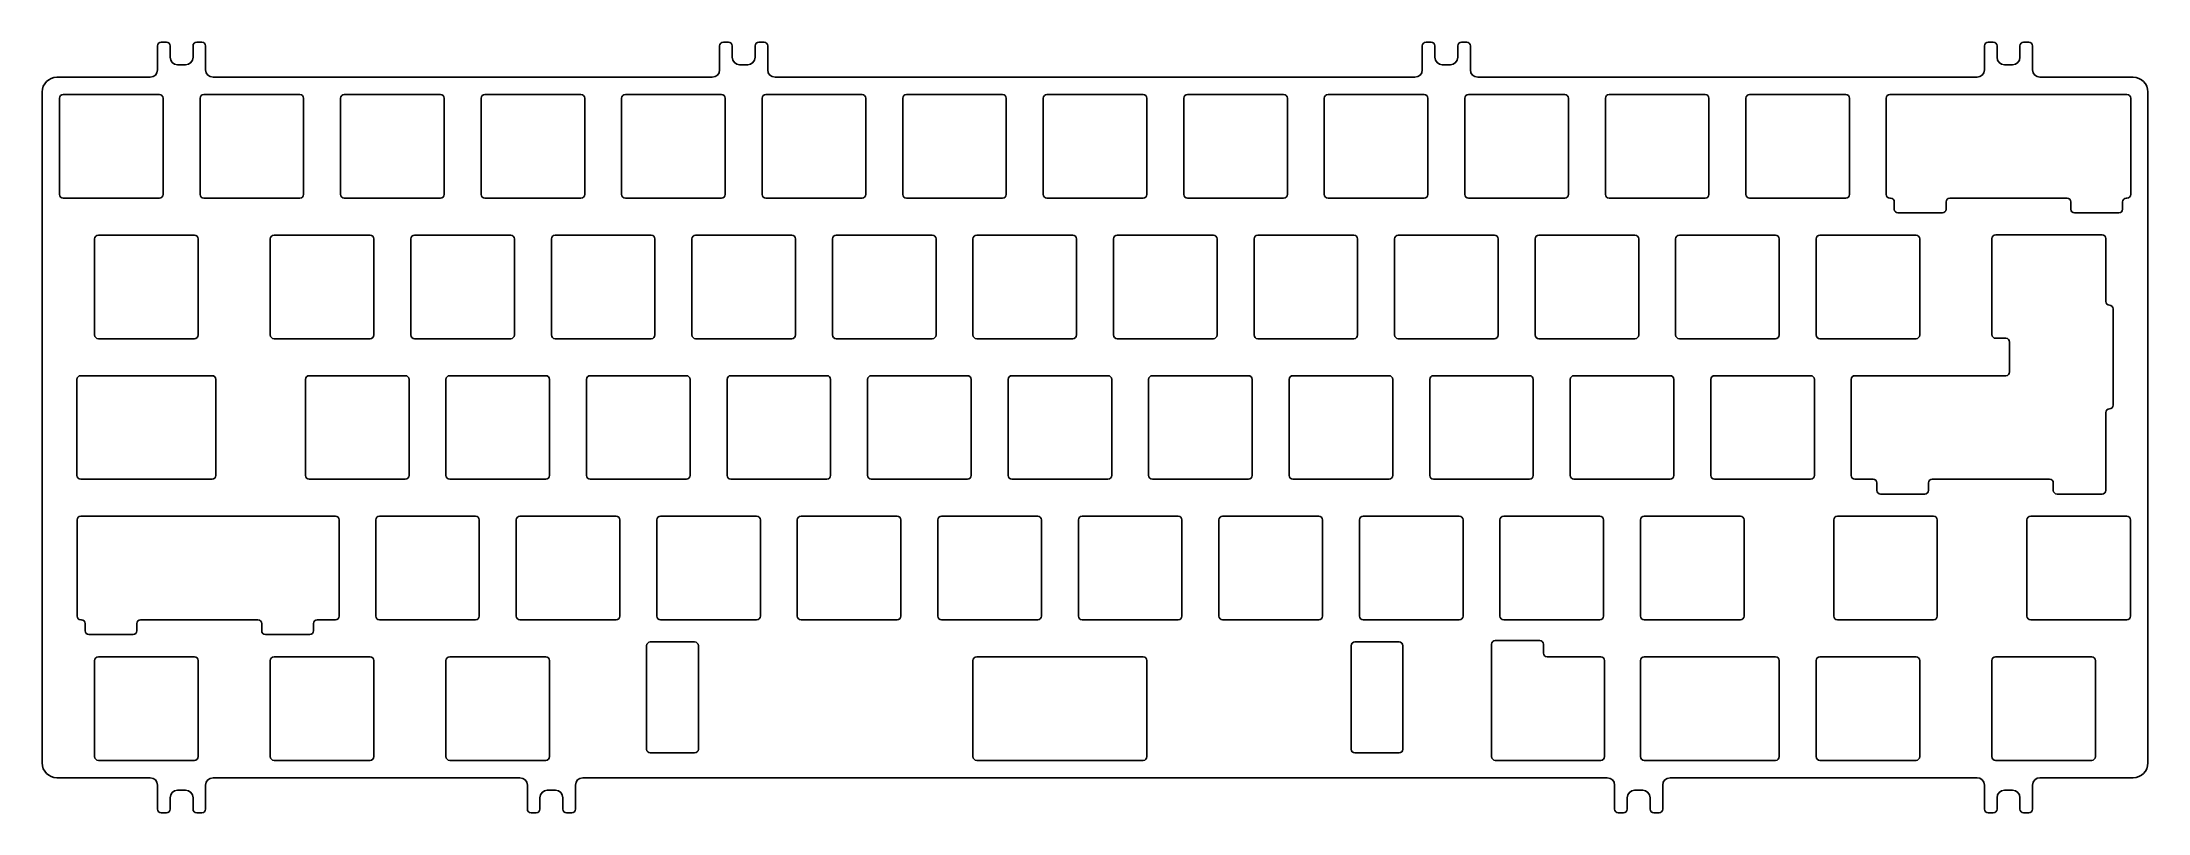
# Model space of a CAD drawing. Header units: millimetres. Extents: x 15 to 299, y 9 to 113.
import ezdxf

# ---------------------------------------------------------------- set-up
doc = ezdxf.new("R2010")
doc.units = ezdxf.units.MM
doc.header["$MEASUREMENT"] = 0

msp = doc.modelspace()

# ---------------------------------------------------------------- linework, layer by layer
at = {"linetype": 'Continuous'}
for p, q in [((30.16, 112.66), (30.16, 109.42)), ((31.36, 113.16), (30.66, 113.16)), ((31.86, 112.66), (31.86, 111.11)), ((34.96, 112.66), (34.96, 111.11)), ((36.16, 113.16), (35.46, 113.16)), ((36.66, 112.66), (36.66, 109.42)), ((106.16, 112.66), (106.16, 109.42)), ((107.36, 113.16), (106.66, 113.16)), ((107.86, 112.66), (107.86, 111.11)), ((110.96, 112.66), (110.96, 111.11)), ((112.16, 113.16), (111.46, 113.16)), ((112.66, 112.66), (112.66, 109.42)), ((201.16, 112.66), (201.16, 109.42)), ((202.36, 113.16), (201.66, 113.16)), ((202.86, 112.66), (202.86, 111.11)), ((205.96, 112.66), (205.96, 111.11)), ((207.16, 113.16), (206.46, 113.16)), ((207.66, 112.66), (207.66, 109.42)), ((277.16, 112.66), (277.16, 109.42)), ((278.36, 113.16), (277.66, 113.16)), ((278.86, 112.66), (278.86, 111.11)), ((281.96, 112.66), (281.96, 111.11)), ((283.16, 113.16), (282.46, 113.16)), ((283.66, 112.66), (283.66, 109.42)), ((16.56, 108.42), (29.16, 108.42)), ((32.86, 110.11), (33.96, 110.11)), ((37.66, 108.42), (105.16, 108.42)), ((108.86, 110.11), (109.96, 110.11)), ((113.66, 108.42), (200.16, 108.42)), ((203.86, 110.11), (204.96, 110.11)), ((208.66, 108.42), (276.16, 108.42)), ((279.86, 110.11), (280.96, 110.11)), ((284.66, 108.42), (297.26, 108.42)), ((14.56, 15.72), (14.56, 106.42)), ((299.26, 106.42), (299.26, 15.72)), ((264.47, 92.07), (264.38, 92.07)), ((264.97, 90.57), (264.97, 91.57)), ((271.97, 90.57), (271.97, 91.57)), ((272.47, 92.07), (288.34, 92.07)), ((288.84, 90.57), (288.84, 91.57)), ((295.84, 90.57), (295.84, 91.57)), ((296.34, 92.07), (296.43, 92.07)), ((29.16, 13.71), (16.56, 13.72)), ((30.16, 9.47), (30.16, 12.71)), ((32.86, 12.02), (33.96, 12.02)), ((36.66, 9.47), (36.66, 12.71)), ((37.66, 13.71), (79.16, 13.71)), ((80.16, 9.47), (80.16, 12.71)), ((82.86, 12.02), (83.96, 12.02)), ((86.66, 9.47), (86.66, 12.71)), ((226.16, 13.71), (87.66, 13.71)), ((227.16, 9.47), (227.16, 12.71)), ((229.86, 12.02), (230.96, 12.02)), ((233.66, 9.47), (233.66, 12.71)), ((234.66, 13.71), (276.16, 13.72)), ((277.16, 9.47), (277.16, 12.72)), ((279.86, 12.02), (280.96, 12.02)), ((283.66, 9.47), (283.66, 12.72)), ((297.26, 13.72), (284.66, 13.72)), ((31.36, 8.97), (30.66, 8.97)), ((31.86, 9.47), (31.86, 11.02)), ((34.96, 9.47), (34.96, 11.02)), ((36.16, 8.97), (35.46, 8.97)), ((81.36, 8.97), (80.66, 8.97)), ((81.86, 9.47), (81.86, 11.02)), ((84.96, 9.47), (84.96, 11.02)), ((86.16, 8.97), (85.46, 8.97)), ((228.36, 8.97), (227.66, 8.97)), ((228.86, 9.47), (228.86, 11.02)), ((231.96, 9.47), (231.96, 11.02)), ((233.16, 8.97), (232.46, 8.97)), ((278.36, 8.97), (277.66, 8.97)), ((278.86, 9.47), (278.86, 11.02)), ((281.96, 9.47), (281.96, 11.02)), ((283.16, 8.97), (282.46, 8.97))]:
    msp.add_line(p, q, dxfattribs=at)
for p, q in [((16.91, 105.57), (16.91, 92.57)), ((30.41, 106.07), (17.41, 106.07)), ((30.91, 92.57), (30.91, 105.57)), ((35.91, 105.57), (35.91, 92.57)), ((49.41, 106.07), (36.41, 106.07)), ((49.91, 92.57), (49.91, 105.57)), ((54.91, 105.57), (54.91, 92.57)), ((68.41, 106.07), (55.41, 106.07)), ((68.91, 92.57), (68.91, 105.57)), ((73.91, 105.57), (73.91, 92.57)), ((87.41, 106.07), (74.41, 106.07)), ((87.91, 92.57), (87.91, 105.57)), ((92.91, 105.57), (92.91, 92.57)), ((106.41, 106.07), (93.41, 106.07)), ((106.91, 92.57), (106.91, 105.57)), ((111.91, 105.57), (111.91, 92.57)), ((125.41, 106.07), (112.41, 106.07)), ((125.91, 92.57), (125.91, 105.57)), ((130.91, 105.57), (130.91, 92.57)), ((144.41, 106.07), (131.41, 106.07)), ((144.91, 92.57), (144.91, 105.57)), ((149.91, 105.57), (149.91, 92.57)), ((163.41, 106.07), (150.41, 106.07)), ((163.91, 92.57), (163.91, 105.57)), ((168.91, 105.57), (168.91, 92.57)), ((182.41, 106.07), (169.41, 106.07)), ((182.91, 92.57), (182.91, 105.57)), ((187.91, 105.57), (187.91, 92.57)), ((201.41, 106.07), (188.41, 106.07)), ((201.91, 92.57), (201.91, 105.57)), ((206.91, 105.57), (206.91, 92.57)), ((220.41, 106.07), (207.41, 106.07)), ((220.91, 92.57), (220.91, 105.57)), ((225.91, 105.57), (225.91, 92.57)), ((239.41, 106.07), (226.41, 106.07)), ((239.91, 92.57), (239.91, 105.57)), ((244.91, 105.57), (244.91, 92.57)), ((258.41, 106.07), (245.41, 106.07)), ((258.91, 92.57), (258.91, 105.57)), ((263.88, 105.57), (263.88, 92.57)), ((264.38, 106.07), (296.43, 106.07)), ((296.93, 105.57), (296.93, 92.57)), ((17.41, 92.07), (30.41, 92.07)), ((36.41, 92.07), (49.41, 92.07)), ((55.41, 92.07), (68.41, 92.07)), ((74.41, 92.07), (87.41, 92.07)), ((93.41, 92.07), (106.41, 92.07)), ((112.41, 92.07), (125.41, 92.07)), ((131.41, 92.07), (144.41, 92.07)), ((150.41, 92.07), (163.41, 92.07)), ((169.41, 92.07), (182.41, 92.07)), ((188.41, 92.07), (201.41, 92.07)), ((207.41, 92.07), (220.41, 92.07)), ((226.41, 92.07), (239.41, 92.07)), ((245.41, 92.07), (258.41, 92.07)), ((265.47, 90.07), (271.47, 90.07)), ((289.34, 90.07), (295.34, 90.07)), ((21.66, 86.57), (21.66, 73.57)), ((35.16, 87.07), (22.16, 87.07)), ((35.66, 73.57), (35.66, 86.57)), ((45.41, 86.57), (45.41, 73.57)), ((58.91, 87.07), (45.91, 87.07)), ((59.41, 73.57), (59.41, 86.57)), ((64.41, 86.57), (64.41, 73.57)), ((77.91, 87.07), (64.91, 87.07)), ((78.41, 73.57), (78.41, 86.57)), ((83.41, 86.57), (83.41, 73.57)), ((96.91, 87.07), (83.91, 87.07)), ((97.41, 73.57), (97.41, 86.57)), ((102.41, 86.57), (102.41, 73.57)), ((115.91, 87.07), (102.91, 87.07)), ((116.41, 73.57), (116.41, 86.57)), ((121.41, 86.57), (121.41, 73.57)), ((134.91, 87.07), (121.91, 87.07)), ((135.41, 73.57), (135.41, 86.57)), ((140.41, 86.57), (140.41, 73.57)), ((153.91, 87.07), (140.91, 87.07)), ((154.41, 73.57), (154.41, 86.57)), ((159.41, 86.57), (159.41, 73.57)), ((172.91, 87.07), (159.91, 87.07)), ((173.41, 73.57), (173.41, 86.57)), ((178.41, 86.57), (178.41, 73.57)), ((191.91, 87.07), (178.91, 87.07)), ((192.41, 73.57), (192.41, 86.57)), ((197.41, 86.57), (197.41, 73.57)), ((210.91, 87.07), (197.91, 87.07)), ((211.41, 73.57), (211.41, 86.57)), ((216.41, 86.57), (216.41, 73.57)), ((229.91, 87.07), (216.91, 87.07)), ((230.41, 73.57), (230.41, 86.57)), ((235.41, 86.57), (235.41, 73.57)), ((248.91, 87.07), (235.91, 87.07)), ((249.41, 73.57), (249.41, 86.57)), ((254.41, 86.57), (254.41, 73.57)), ((267.91, 87.07), (254.91, 87.07)), ((268.41, 73.57), (268.41, 86.57)), ((278.18, 86.62), (278.18, 73.62)), ((278.68, 87.12), (293.06, 87.12)), ((293.56, 86.62), (293.56, 78.09)), ((294.56, 77.09), (294.56, 64.09)), ((22.16, 73.07), (35.16, 73.07)), ((45.91, 73.07), (58.91, 73.07)), ((64.91, 73.07), (77.91, 73.07)), ((83.91, 73.07), (96.91, 73.07)), ((102.91, 73.07), (115.91, 73.07)), ((121.91, 73.07), (134.91, 73.07)), ((140.91, 73.07), (153.91, 73.07)), ((159.91, 73.07), (172.91, 73.07)), ((178.91, 73.07), (191.91, 73.07)), ((197.91, 73.07), (210.91, 73.07)), ((216.91, 73.07), (229.91, 73.07)), ((235.91, 73.07), (248.91, 73.07)), ((254.91, 73.07), (267.91, 73.07)), ((278.68, 73.12), (280.06, 73.12)), ((280.56, 72.62), (280.56, 68.57)), ((19.27, 67.57), (19.27, 54.57)), ((37.54, 68.07), (19.77, 68.07)), ((38.04, 54.57), (38.04, 67.57)), ((50.16, 67.57), (50.16, 54.57)), ((63.66, 68.07), (50.66, 68.07)), ((64.16, 54.57), (64.16, 67.57)), ((69.16, 67.57), (69.16, 54.57)), ((82.66, 68.07), (69.66, 68.07)), ((83.16, 54.57), (83.16, 67.57)), ((88.16, 67.57), (88.16, 54.57)), ((101.66, 68.07), (88.66, 68.07)), ((102.16, 54.57), (102.16, 67.57)), ((107.16, 67.57), (107.16, 54.57)), ((120.66, 68.07), (107.66, 68.07)), ((121.16, 54.57), (121.16, 67.57)), ((126.16, 67.57), (126.16, 54.57)), ((139.66, 68.07), (126.66, 68.07)), ((140.16, 54.57), (140.16, 67.57)), ((145.16, 67.57), (145.16, 54.57)), ((158.66, 68.07), (145.66, 68.07)), ((159.16, 54.57), (159.16, 67.57)), ((164.16, 67.57), (164.16, 54.57)), ((177.66, 68.07), (164.66, 68.07)), ((178.16, 54.57), (178.16, 67.57)), ((183.16, 67.57), (183.16, 54.57)), ((196.66, 68.07), (183.66, 68.07)), ((197.16, 54.57), (197.16, 67.57)), ((202.16, 67.57), (202.16, 54.57)), ((215.66, 68.07), (202.66, 68.07)), ((216.16, 54.57), (216.16, 67.57)), ((221.16, 67.57), (221.16, 54.57)), ((234.66, 68.07), (221.66, 68.07)), ((235.16, 54.57), (235.16, 67.57)), ((240.16, 67.57), (240.16, 54.57)), ((253.66, 68.07), (240.66, 68.07)), ((254.16, 54.57), (254.16, 67.57)), ((259.13, 67.57), (259.13, 54.57)), ((259.63, 68.07), (280.06, 68.07)), ((293.56, 63.09), (293.56, 54.07)), ((19.77, 54.07), (37.54, 54.07)), ((50.66, 54.07), (63.66, 54.07)), ((69.66, 54.07), (82.66, 54.07)), ((88.66, 54.07), (101.66, 54.07)), ((107.66, 54.07), (120.66, 54.07)), ((126.66, 54.07), (139.66, 54.07)), ((145.66, 54.07), (158.66, 54.07)), ((164.66, 54.07), (177.66, 54.07)), ((183.66, 54.07), (196.66, 54.07)), ((202.66, 54.07), (215.66, 54.07)), ((221.66, 54.07), (234.66, 54.07)), ((240.66, 54.07), (253.66, 54.07)), ((259.63, 54.07), (262.1, 54.07)), ((262.6, 52.57), (262.6, 53.57)), ((263.1, 52.07), (269.1, 52.07)), ((269.6, 52.57), (269.6, 53.57)), ((270.1, 54.07), (285.97, 54.07)), ((286.47, 52.57), (286.47, 53.57)), ((286.97, 52.07), (293.06, 52.07)), ((293.56, 52.57), (293.56, 54.07)), ((19.28, 48.57), (19.28, 35.57)), ((54.21, 49.07), (19.78, 49.07)), ((54.71, 35.57), (54.71, 48.57)), ((59.66, 48.57), (59.66, 35.57)), ((73.16, 49.07), (60.16, 49.07)), ((73.66, 35.57), (73.66, 48.57)), ((78.66, 48.57), (78.66, 35.57)), ((92.16, 49.07), (79.16, 49.07)), ((92.66, 35.57), (92.66, 48.57)), ((97.66, 48.57), (97.66, 35.57)), ((111.16, 49.07), (98.16, 49.07)), ((111.66, 35.57), (111.66, 48.57)), ((116.66, 48.57), (116.66, 35.57)), ((130.16, 49.07), (117.16, 49.07)), ((130.66, 35.57), (130.66, 48.57)), ((135.66, 48.57), (135.66, 35.57)), ((149.16, 49.07), (136.16, 49.07)), ((149.66, 35.57), (149.66, 48.57)), ((154.66, 48.57), (154.66, 35.57)), ((168.16, 49.07), (155.16, 49.07)), ((168.66, 35.57), (168.66, 48.57)), ((173.66, 48.57), (173.66, 35.57)), ((187.16, 49.07), (174.16, 49.07)), ((187.66, 35.57), (187.66, 48.57)), ((192.66, 48.57), (192.66, 35.57)), ((206.16, 49.07), (193.16, 49.07)), ((206.66, 35.57), (206.66, 48.57)), ((211.66, 48.57), (211.66, 35.57)), ((225.16, 49.07), (212.16, 49.07)), ((225.66, 35.57), (225.66, 48.57)), ((230.66, 48.57), (230.66, 35.57)), ((244.16, 49.07), (231.16, 49.07)), ((244.66, 35.57), (244.66, 48.57)), ((256.78, 48.57), (256.78, 35.57)), ((270.28, 49.07), (257.28, 49.07)), ((270.78, 35.57), (270.78, 48.57)), ((282.91, 48.57), (282.91, 35.57)), ((296.41, 49.07), (283.41, 49.07)), ((296.91, 35.57), (296.91, 48.57)), ((19.78, 35.07), (19.87, 35.07)), ((20.37, 34.57), (20.37, 33.57)), ((27.37, 33.57), (27.37, 34.57)), ((27.87, 35.07), (43.74, 35.07)), ((44.24, 34.57), (44.24, 33.57)), ((51.24, 33.57), (51.24, 34.57)), ((51.74, 35.07), (54.21, 35.07)), ((60.16, 35.07), (73.16, 35.07)), ((79.16, 35.07), (92.16, 35.07)), ((98.16, 35.07), (111.16, 35.07)), ((117.16, 35.07), (130.16, 35.07)), ((136.16, 35.07), (149.16, 35.07)), ((155.16, 35.07), (168.16, 35.07)), ((174.16, 35.07), (187.16, 35.07)), ((193.16, 35.07), (206.16, 35.07)), ((212.16, 35.07), (225.16, 35.07)), ((231.16, 35.07), (244.16, 35.07)), ((257.28, 35.07), (270.28, 35.07)), ((283.41, 35.07), (296.41, 35.07)), ((20.87, 33.07), (26.87, 33.07)), ((44.74, 33.07), (50.74, 33.07)), ((96.28, 31.57), (96.28, 17.57)), ((96.78, 32.07), (102.78, 32.07)), ((103.28, 31.57), (103.28, 17.57)), ((191.53, 31.57), (191.53, 17.57)), ((192.03, 32.07), (198.03, 32.07)), ((198.53, 31.57), (198.53, 17.57)), ((210.53, 31.77), (210.53, 16.57)), ((211.03, 32.27), (217.03, 32.27)), ((217.53, 31.77), (217.53, 30.57)), ((21.66, 29.57), (21.66, 16.57)), ((35.16, 30.07), (22.16, 30.07)), ((35.66, 16.57), (35.66, 29.57)), ((45.41, 29.57), (45.41, 16.57)), ((58.91, 30.07), (45.91, 30.07)), ((59.41, 16.57), (59.41, 29.57)), ((69.16, 29.57), (69.16, 16.57)), ((82.66, 30.07), (69.66, 30.07)), ((83.16, 16.57), (83.16, 29.57)), ((140.41, 29.57), (140.41, 16.57)), ((140.91, 30.07), (163.43, 30.07)), ((163.93, 29.57), (163.93, 16.57)), ((218.03, 30.07), (225.29, 30.07)), ((225.79, 29.57), (225.79, 16.57)), ((230.66, 29.57), (230.66, 16.57)), ((231.16, 30.07), (248.92, 30.07)), ((249.42, 29.57), (249.42, 16.57)), ((254.41, 29.57), (254.41, 16.57)), ((267.91, 30.07), (254.91, 30.07)), ((268.41, 16.57), (268.41, 29.57)), ((278.16, 29.57), (278.16, 16.57)), ((291.66, 30.07), (278.66, 30.07)), ((292.16, 16.57), (292.16, 29.57)), ((22.16, 16.07), (35.16, 16.07)), ((45.91, 16.07), (58.91, 16.07)), ((69.66, 16.07), (82.66, 16.07)), ((96.78, 17.07), (102.78, 17.07)), ((140.91, 16.07), (163.43, 16.07)), ((192.03, 17.07), (198.03, 17.07)), ((211.03, 16.07), (225.29, 16.07)), ((231.16, 16.07), (248.92, 16.07)), ((254.91, 16.07), (267.91, 16.07)), ((278.66, 16.07), (291.66, 16.07))]:
    msp.add_line(p, q)
for centre, radius, start, end in [((30.66, 112.66), 0.5, 90, 180), ((31.36, 112.66), 0.5, 360, 90), ((32.86, 111.11), 1, 180, 270), ((33.96, 111.11), 1, 270, 360), ((35.46, 112.66), 0.5, 90, 180), ((36.16, 112.66), 0.5, 360, 90), ((106.66, 112.66), 0.5, 90, 180), ((107.36, 112.66), 0.5, 360, 90), ((108.86, 111.11), 1, 180, 270), ((109.96, 111.11), 1, 270, 360), ((111.46, 112.66), 0.5, 90, 180), ((112.16, 112.66), 0.5, 360, 90), ((201.66, 112.66), 0.5, 90, 180), ((202.36, 112.66), 0.5, 360, 90), ((203.86, 111.11), 1, 180, 270), ((204.96, 111.11), 1, 270, 360), ((206.46, 112.66), 0.5, 90, 180), ((207.16, 112.66), 0.5, 360, 90), ((277.66, 112.66), 0.5, 90, 180), ((278.36, 112.66), 0.5, 360, 90), ((279.86, 111.11), 1, 180, 270), ((280.96, 111.11), 1, 270, 360), ((282.46, 112.66), 0.5, 90, 180), ((283.16, 112.66), 0.5, 360, 90), ((16.56, 106.42), 2, 90, 180), ((29.16, 109.42), 1, 270, 0), ((37.66, 109.42), 1, 180, 270), ((105.16, 109.42), 1, 270, 0), ((113.66, 109.42), 1, 180, 270), ((200.16, 109.42), 1, 270, 0), ((208.66, 109.42), 1, 180, 270), ((276.16, 109.42), 1, 270, 0), ((284.66, 109.42), 1, 180, 270), ((297.26, 106.42), 2, 0, 90), ((264.47, 91.57), 0.5, 0, 90), ((272.47, 91.57), 0.5, 90, 180), ((288.34, 91.57), 0.5, 0, 90), ((296.34, 91.57), 0.5, 90, 180), ((16.56, 15.72), 2, 180, 269.9939), ((297.26, 15.72), 2, 270, 0), ((29.16, 12.71), 1, 0, 90), ((32.86, 11.02), 1, 90, 180), ((33.96, 11.02), 1, 0, 90), ((37.66, 12.71), 1, 90, 180), ((79.16, 12.71), 1, 0, 90), ((82.86, 11.02), 1, 90, 180), ((83.96, 11.02), 1, 0, 90), ((87.66, 12.71), 1, 90, 180), ((226.16, 12.71), 1, 0, 90), ((229.86, 11.02), 1, 90, 180), ((230.96, 11.02), 1, 0, 90), ((234.66, 12.71), 1, 90, 180), ((276.16, 12.72), 1, 0, 90), ((279.86, 11.02), 1, 90, 180), ((280.96, 11.02), 1, 0, 90), ((284.66, 12.72), 1, 90, 180), ((30.66, 9.47), 0.5, 180, 270), ((31.36, 9.47), 0.5, 270, 0), ((35.46, 9.47), 0.5, 180, 270), ((36.16, 9.47), 0.5, 270, 0), ((80.66, 9.47), 0.5, 180, 270), ((81.36, 9.47), 0.5, 270, 0), ((85.46, 9.47), 0.5, 180, 270), ((86.16, 9.47), 0.5, 270, 0), ((227.66, 9.47), 0.5, 180, 270), ((228.36, 9.47), 0.5, 270, 0), ((232.46, 9.47), 0.5, 180, 270), ((233.16, 9.47), 0.5, 270, 0), ((277.66, 9.47), 0.5, 180, 270), ((278.36, 9.47), 0.5, 270, 0), ((282.46, 9.47), 0.5, 180, 270), ((283.16, 9.47), 0.5, 270, 0)]:
    msp.add_arc(centre, radius, start, end, dxfattribs=at)
for centre, start, end in [((17.41, 105.57), 90, 180), ((30.41, 105.57), 0, 90), ((36.41, 105.57), 90, 180), ((49.41, 105.57), 0, 90), ((55.41, 105.57), 90, 180), ((68.41, 105.57), 0, 90), ((74.41, 105.57), 90, 180), ((87.41, 105.57), 0, 90), ((93.41, 105.57), 90, 180), ((106.41, 105.57), 0, 90), ((112.41, 105.57), 90, 180), ((125.41, 105.57), 0, 90), ((131.41, 105.57), 90, 180), ((144.41, 105.57), 0, 90), ((150.41, 105.57), 90, 180), ((163.41, 105.57), 0, 90), ((169.41, 105.57), 90, 180), ((182.41, 105.57), 0, 90), ((188.41, 105.57), 90, 180), ((201.41, 105.57), 0, 90), ((207.41, 105.57), 90, 180), ((220.41, 105.57), 0, 90), ((226.41, 105.57), 90, 180), ((239.41, 105.57), 0, 90), ((245.41, 105.57), 90, 180), ((258.41, 105.57), 0, 90), ((264.38, 105.57), 90, 180), ((296.43, 105.57), 0, 90), ((17.41, 92.57), 180, 270), ((30.41, 92.57), 270, 0), ((36.41, 92.57), 180, 270), ((49.41, 92.57), 270, 0), ((55.41, 92.57), 180, 270), ((68.41, 92.57), 270, 0), ((74.41, 92.57), 180, 270), ((87.41, 92.57), 270, 0), ((93.41, 92.57), 180, 270), ((106.41, 92.57), 270, 0), ((112.41, 92.57), 180, 270), ((125.41, 92.57), 270, 0), ((131.41, 92.57), 180, 270), ((144.41, 92.57), 270, 0), ((150.41, 92.57), 180, 270), ((163.41, 92.57), 270, 0), ((169.41, 92.57), 180, 270), ((182.41, 92.57), 270, 0), ((188.41, 92.57), 180, 270), ((201.41, 92.57), 270, 0), ((207.41, 92.57), 180, 270), ((220.41, 92.57), 270, 0), ((226.41, 92.57), 180, 270), ((239.41, 92.57), 270, 0), ((245.41, 92.57), 180, 270), ((258.41, 92.57), 270, 0), ((264.38, 92.57), 180, 270), ((296.43, 92.57), 270, 0), ((265.47, 90.57), 180, 270), ((271.47, 90.57), 270, 0), ((289.34, 90.57), 180, 270), ((295.34, 90.57), 270, 0), ((22.16, 86.57), 90, 180), ((35.16, 86.57), 0, 90), ((45.91, 86.57), 90, 180), ((58.91, 86.57), 0, 90), ((64.91, 86.57), 90, 180), ((77.91, 86.57), 0, 90), ((83.91, 86.57), 90, 180), ((96.91, 86.57), 0, 90), ((102.91, 86.57), 90, 180), ((115.91, 86.57), 0, 90), ((121.91, 86.57), 90, 180), ((134.91, 86.57), 0, 90), ((140.91, 86.57), 90, 180), ((153.91, 86.57), 0, 90), ((159.91, 86.57), 90, 180), ((172.91, 86.57), 0, 90), ((178.91, 86.57), 90, 180), ((191.91, 86.57), 0, 90), ((197.91, 86.57), 90, 180), ((210.91, 86.57), 0, 90), ((216.91, 86.57), 90, 180), ((229.91, 86.57), 0, 90), ((235.91, 86.57), 90, 180), ((248.91, 86.57), 0, 90), ((254.91, 86.57), 90, 180), ((267.91, 86.57), 0, 90), ((278.68, 86.62), 90, 180), ((293.06, 86.62), 0, 90), ((294.06, 78.09), 180, 270), ((294.06, 77.09), 0, 90), ((22.16, 73.57), 180, 270), ((35.16, 73.57), 270, 0), ((45.91, 73.57), 180, 270), ((58.91, 73.57), 270, 0), ((64.91, 73.57), 180, 270), ((77.91, 73.57), 270, 0), ((83.91, 73.57), 180, 270), ((96.91, 73.57), 270, 0), ((102.91, 73.57), 180, 270), ((115.91, 73.57), 270, 0), ((121.91, 73.57), 180, 270), ((134.91, 73.57), 270, 0), ((140.91, 73.57), 180, 270), ((153.91, 73.57), 270, 0), ((159.91, 73.57), 180, 270), ((172.91, 73.57), 270, 0), ((178.91, 73.57), 180, 270), ((191.91, 73.57), 270, 0), ((197.91, 73.57), 180, 270), ((210.91, 73.57), 270, 0), ((216.91, 73.57), 180, 270), ((229.91, 73.57), 270, 0), ((235.91, 73.57), 180, 270), ((248.91, 73.57), 270, 0), ((254.91, 73.57), 180, 270), ((267.91, 73.57), 270, 0), ((278.68, 73.62), 180, 270), ((280.06, 72.62), 0, 90), ((280.06, 68.57), 270, 0), ((19.77, 67.57), 90, 180), ((37.54, 67.57), 0, 90), ((50.66, 67.57), 90, 180), ((63.66, 67.57), 0, 90), ((69.66, 67.57), 90, 180), ((82.66, 67.57), 0, 90), ((88.66, 67.57), 90, 180), ((101.66, 67.57), 0, 90), ((107.66, 67.57), 90, 180), ((120.66, 67.57), 0, 90), ((126.66, 67.57), 90, 180), ((139.66, 67.57), 0, 90), ((145.66, 67.57), 90, 180), ((158.66, 67.57), 0, 90), ((164.66, 67.57), 90, 180), ((177.66, 67.57), 0, 90), ((183.66, 67.57), 90, 180), ((196.66, 67.57), 0, 90), ((202.66, 67.57), 90, 180), ((215.66, 67.57), 0, 90), ((221.66, 67.57), 90, 180), ((234.66, 67.57), 0, 90), ((240.66, 67.57), 90, 180), ((253.66, 67.57), 360, 90), ((259.63, 67.57), 90, 180), ((294.06, 63.09), 90, 180), ((294.06, 64.09), 270, 0), ((19.77, 54.57), 180, 270), ((37.54, 54.57), 270, 0), ((50.66, 54.57), 180, 270), ((63.66, 54.57), 270, 0), ((69.66, 54.57), 180, 270), ((82.66, 54.57), 270, 0), ((88.66, 54.57), 180, 270), ((101.66, 54.57), 270, 0), ((107.66, 54.57), 180, 270), ((120.66, 54.57), 270, 0), ((126.66, 54.57), 180, 270), ((139.66, 54.57), 270, 0), ((145.66, 54.57), 180, 270), ((158.66, 54.57), 270, 0), ((164.66, 54.57), 180, 270), ((177.66, 54.57), 270, 0), ((183.66, 54.57), 180, 270), ((196.66, 54.57), 270, 0), ((202.66, 54.57), 180, 270), ((215.66, 54.57), 270, 0), ((221.66, 54.57), 180, 270), ((234.66, 54.57), 270, 0), ((240.66, 54.57), 180, 270), ((253.66, 54.57), 270, 0), ((259.63, 54.57), 180, 270), ((262.1, 53.57), 0, 90), ((263.1, 52.57), 180, 270), ((269.1, 52.57), 270, 0), ((270.1, 53.57), 90, 180), ((285.97, 53.57), 0, 90), ((286.97, 52.57), 180, 270), ((293.06, 52.57), 270, 0), ((19.78, 48.57), 90, 180), ((54.21, 48.57), 0, 90), ((60.16, 48.57), 90, 180), ((73.16, 48.57), 0, 90), ((79.16, 48.57), 90, 180), ((92.16, 48.57), 0, 90), ((98.16, 48.57), 90, 180), ((111.16, 48.57), 0, 90), ((117.16, 48.57), 90, 180), ((130.16, 48.57), 0, 90), ((136.16, 48.57), 90, 180), ((149.16, 48.57), 0, 90), ((155.16, 48.57), 90, 180), ((168.16, 48.57), 0, 90), ((174.16, 48.57), 90, 180), ((187.16, 48.57), 0, 90), ((193.16, 48.57), 90, 180), ((206.16, 48.57), 0, 90), ((212.16, 48.57), 90, 180), ((225.16, 48.57), 0, 90), ((231.16, 48.57), 90, 180), ((244.16, 48.57), 0, 90), ((257.28, 48.57), 90, 180), ((270.28, 48.57), 0, 90), ((283.41, 48.57), 90, 180), ((296.41, 48.57), 0, 90), ((19.78, 35.57), 180, 270), ((19.87, 34.57), 0, 90), ((27.87, 34.57), 90, 180), ((43.74, 34.57), 0, 90), ((51.74, 34.57), 90, 180), ((54.21, 35.57), 270, 0), ((60.16, 35.57), 180, 270), ((73.16, 35.57), 270, 0), ((79.16, 35.57), 180, 270), ((92.16, 35.57), 270, 0), ((98.16, 35.57), 180, 270), ((111.16, 35.57), 270, 0), ((117.16, 35.57), 180, 270), ((130.16, 35.57), 270, 0), ((136.16, 35.57), 180, 270), ((149.16, 35.57), 270, 0), ((155.16, 35.57), 180, 270), ((168.16, 35.57), 270, 0), ((174.16, 35.57), 180, 270), ((187.16, 35.57), 270, 0), ((193.16, 35.57), 180, 270), ((206.16, 35.57), 270, 0), ((212.16, 35.57), 180, 270), ((225.16, 35.57), 270, 0), ((231.16, 35.57), 180, 270), ((244.16, 35.57), 270, 0), ((257.28, 35.57), 180, 270), ((270.28, 35.57), 270, 0), ((283.41, 35.57), 180, 270), ((296.41, 35.57), 270, 0), ((20.87, 33.57), 180, 270), ((26.87, 33.57), 270, 0), ((44.74, 33.57), 180, 270), ((50.74, 33.57), 270, 0), ((96.78, 31.57), 90, 180), ((102.78, 31.57), 0, 90), ((192.03, 31.57), 90, 180), ((198.03, 31.57), 0, 90), ((211.03, 31.77), 90, 180), ((217.03, 31.77), 0, 90), ((22.16, 29.57), 90, 180), ((35.16, 29.57), 0, 90), ((45.91, 29.57), 90, 180), ((58.91, 29.57), 0, 90), ((69.66, 29.57), 90, 180), ((82.66, 29.57), 0, 90), ((140.91, 29.57), 90, 180), ((163.43, 29.57), 0, 90), ((218.03, 30.57), 180, 270), ((225.29, 29.57), 0, 90), ((231.16, 29.57), 90, 180), ((248.92, 29.57), 0, 90), ((254.91, 29.57), 90, 180), ((267.91, 29.57), 0, 90), ((278.66, 29.57), 90, 180), ((291.66, 29.57), 0, 90), ((96.78, 17.57), 180, 270), ((102.78, 17.57), 270, 0), ((192.03, 17.57), 180, 270), ((198.03, 17.57), 270, 0), ((22.16, 16.57), 180, 270), ((35.16, 16.57), 270, 0), ((45.91, 16.57), 180, 270), ((58.91, 16.57), 270, 0), ((69.66, 16.57), 180, 270), ((82.66, 16.57), 270, 0), ((140.91, 16.57), 180, 270), ((163.43, 16.57), 270, 0), ((211.03, 16.57), 180, 270), ((225.29, 16.57), 270, 0), ((231.16, 16.57), 180, 270), ((248.92, 16.57), 270, 0), ((254.91, 16.57), 180, 270), ((267.91, 16.57), 270, 0), ((278.66, 16.57), 180, 270), ((291.66, 16.57), 270, 0)]:
    msp.add_arc(centre, 0.5, start, end)

doc.saveas('drawing.dxf')
